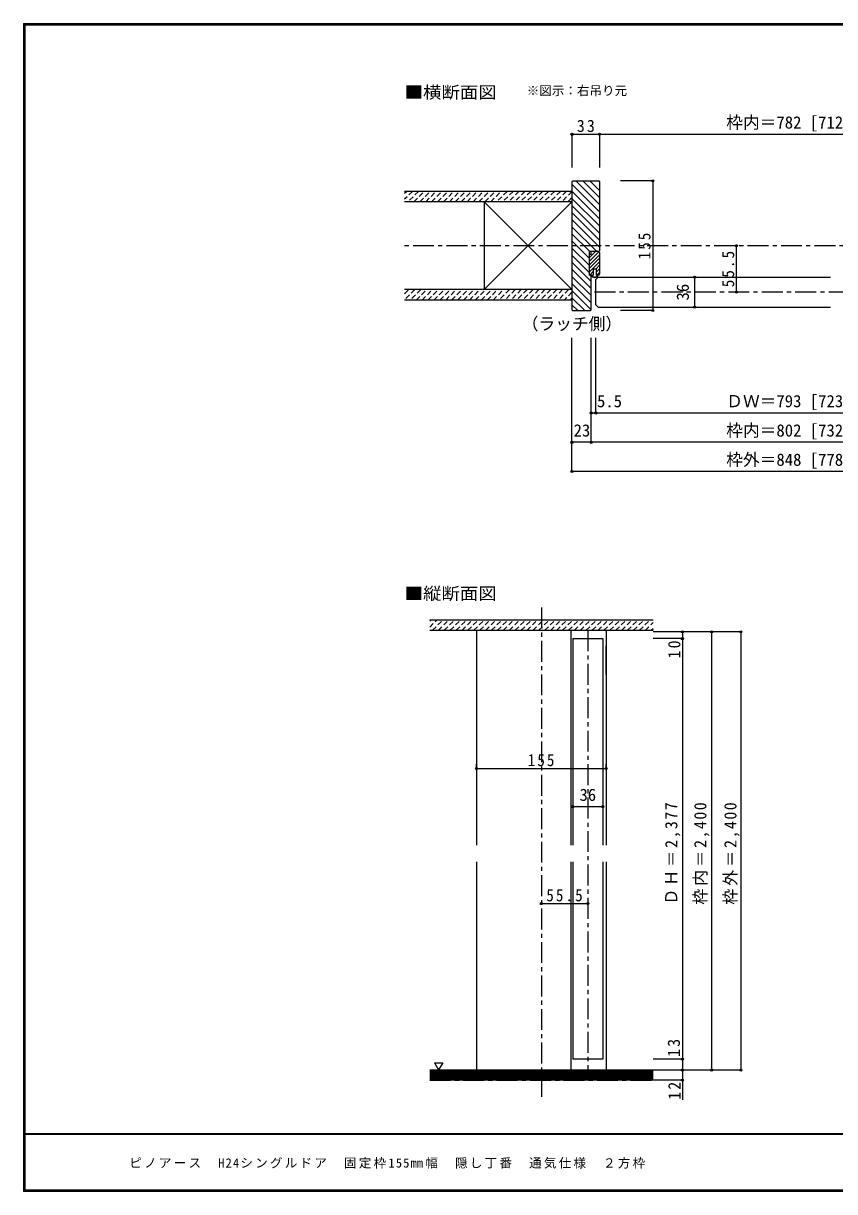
# Model space of a CAD drawing. Units: millimetres at full size, sheet at 1:5. Extents: x -973 to 977, y -718 to 696.
# Drawn here: x -973 to -3, y -701 to 696 of the extents above; entities that cross this region are included whole.
import ezdxf
from ezdxf.enums import TextEntityAlignment as Align

# ---------------------------------------------------------------- set-up
doc = ezdxf.new("R2010")
doc.units = ezdxf.units.MM
doc.header["$LTSCALE"] = 5
doc.header["$PDMODE"] = 32
doc.header["$PDSIZE"] = 2.5
doc.linetypes.add('CHAIN1', pattern=[8, 5, -1, 1, -1])
doc.linetypes.add('DASHED1', pattern=[1.8, 1.2, -0.6])
for name, color, linetype in [('0-0_補助線', 4, 'Continuous'), ('0-1_通り芯', 4, 'CHAIN1'), ('0-3_仕上げ', 7, 'Continuous'), ('0-4_枠', 3, 'Continuous'), ('0-6_扉', 6, 'Continuous'), ('0-A_文字', 3, 'Continuous'), ('0-B_寸法', 7, 'Continuous'), ('0-C_ハッチ', 4, 'DASHED1'), ('F-1_枠', 6, 'Continuous'), ('F-A_文字', 7, 'Continuous')]:
    doc.layers.add(name, color=color, linetype=linetype)
doc.styles.add('ＭＳ ゴシック', font='')
doc.styles.get('ＭＳ ゴシック').set_extended_font_data('MS Gothic')

msp = doc.modelspace()

# ---------------------------------------------------------------- linework, layer by layer
at = {"layer": '0-0_補助線'}
for p, q in [((-317.5, 563.226), (-284.5, 563.226)), ((-317.5, 563.226), (-317.5, 523.665)), ((-284.5, 563.226), (-284.5, 523.665)), ((-284.5, 563.226), (284.5, 563.226)), ((-317.5, 503.609), (-284.5, 470.609)), ((-312.905, 507.5), (-284.5, 479.095)), ((-304.42, 507.5), (-284.5, 487.58)), ((-295.935, 507.5), (-284.5, 496.065)), ((-220.832, 507.5), (-259.417, 507.5)), ((-220.832, 507.5), (-220.832, 352.5)), ((-317.5, 495.124), (-287.777, 465.401)), ((-317.5, 486.639), (-284.5, 453.639)), ((-317.5, 478.154), (-284.5, 445.154)), ((-317.5, 469.668), (-284.5, 436.668)), ((-317.5, 461.183), (-284.5, 428.183)), ((-287.6, 465.224), (-284.5, 462.124)), ((-317.5, 452.698), (-287.802, 423)), ((-317.5, 444.213), (-296.287, 423)), ((-317.5, 435.727), (-296.5, 414.727)), ((-317.5, 427.242), (-296.5, 406.242)), ((-289.278, 423), (-296.5, 415.778)), ((-285.113, 422.922), (-296.5, 411.535)), ((-284.5, 419.292), (-296.5, 407.292)), ((-317.5, 418.757), (-296.5, 397.757)), ((-317.5, 410.271), (-294.5, 387.271)), ((-284.5, 415.05), (-296.5, 403.05)), ((-284.5, 410.807), (-296.5, 398.807)), ((-284.5, 406.565), (-289.065, 402)), ((-317.5, 401.786), (-294.5, 378.786)), ((-317.5, 393.301), (-294.5, 370.301)), ((-292, 399.065), (-296.065, 395)), ((-286, 392.5), (-289, 389.5)), ((-284.5, 402.322), (-288.6, 398.222)), ((-284.5, 398.079), (-287.579, 395)), ((-317.5, 384.816), (-294.5, 361.816)), ((-317.5, 376.33), (-294.585, 353.415)), ((-317.5, 367.845), (-302.155, 352.5)), ((-317.5, 359.36), (-310.64, 352.5)), ((-220.832, 352.5), (-259.417, 352.5)), ((-431.5, -194.92), (-431.5, -189.709)), ((-431.5, -194.92), (-276.5, -194.92)), ((-276.5, -194.92), (-276.5, -189.709))]:
    msp.add_line(p, q, dxfattribs=at)
at = {"layer": '0-0_補助線', "color": 3}
for p, q in [((-317.5, 506.5), (-317.5, 353.5)), ((-284.5, 506.5), (-284.5, 424)), ((-296.5, 395), (-296.5, 423)), ((-285.5, 423), (-296.5, 423)), ((-296.5, 420), (-294.5, 420)), ((-294.5, 420), (-294.5, 423)), ((-284.5, 422), (-284.5, 396)), ((-284.5, 422), (-284.5, 396)), ((-296.5, 395), (-292, 395)), ((-294.521, 395), (-294.521, 395.004)), ((-294.5, 353.5), (-294.5, 395)), ((-292, 402), (-292, 395)), ((-288.6, 402), (-292, 402)), ((-288.6, 402), (-288.6, 395)), ((-285.5, 395), (-288.6, 395)), ((-286.05, 395), (-286.05, 395.004)), ((-294.5, 353.5), (-295.5, 352.5))]:
    msp.add_line(p, q, dxfattribs=at)
at = {"layer": '0-0_補助線', "color": 6}
for p, q in [((-286, 392.5), (-289, 389.5)), ((-289, 359.5), (-289, 389.5)), ((-289, 359.5), (-286, 356.5))]:
    msp.add_line(p, q, dxfattribs=at)
at = {"layer": '0-0_補助線', "color": 3}
for points in [[(-317.5, 506.5), (-316.5, 507.5), (-285.5, 507.5), (-284.5, 506.5)], [(-317.5, 353.5), (-316.5, 352.5), (-295.5, 352.5)]]:
    msp.add_lwpolyline(points, dxfattribs=at)
for centre, start, end in [((-285.5, 424), 270, 0), ((-285.5, 422), 0, 90), ((-285.5, 396), 270, 0)]:
    msp.add_arc(centre, 1, start, end, dxfattribs=at)
at = {"layer": '0-0_補助線'}
for radius, start, end in [(4.487, 199.27144, 340.72855), (3.887, 202.39487, 337.60513)]:
    msp.add_arc((-290.236, 396.485), radius, start, end, dxfattribs=at)
at = {"layer": '0-0_補助線', "color": 7}
for radius, start, end in [(4.487, 199.27144, 340.72855), (3.887, 202.39487, 337.60513)]:
    msp.add_arc((-290.236, 396.485), radius, start, end, dxfattribs=at)
for p in [(-317.5, 563.226), (-284.5, 563.226), (-220.832, 507.5), (-220.832, 352.5), (-431.5, -194.92), (-276.5, -194.92)]:
    msp.add_point(p, dxfattribs=at)
at = {"layer": '0-1_通り芯'}
for p, q in [((517.5, 430), (-517.5, 430)), ((-354, -2.5), (-354, -587.5)), ((-298.5, -29.756), (-298.5, -555.5)), ((-487.5, -567.5), (-220.5, -567.5))]:
    msp.add_line(p, q, dxfattribs=at)
at = {"layer": '0-3_仕上げ', "color": 2}
for p, q in [((-317.5, 495), (-517.5, 495)), ((-317.5, 482.5), (-517.5, 482.5)), ((-317.5, 377.5), (-517.5, 377.5)), ((-317.5, 365), (-517.5, 365)), ((-487.5, -17.256), (-220.5, -17.256)), ((-220.5, -555.5), (-487.5, -555.5)), ((-220.5, -567.5), (-487.5, -567.5))]:
    msp.add_line(p, q, dxfattribs=at)
at = {"layer": '0-3_仕上げ', "color": 3}
msp.add_line((-422.5, 482.5), (-422.5, 377.5), dxfattribs=at)
at = {"layer": '0-3_仕上げ'}
for p, q in [((-317.5, 377.5), (-422.5, 482.5)), ((-422.5, 377.5), (-317.5, 482.5)), ((-487.5, -29.756), (-220.5, -29.756)), ((-220.5, -557), (-487.5, -557)), ((-220.5, -558.5), (-487.5, -558.5)), ((-220.5, -560), (-487.5, -560)), ((-220.5, -561.5), (-487.5, -561.5)), ((-220.5, -563), (-487.5, -563)), ((-220.5, -564.5), (-487.5, -564.5)), ((-220.5, -566), (-487.5, -566))]:
    msp.add_line(p, q, dxfattribs=at)
at = {"layer": '0-4_枠', "color": 4}
for p, q in [((-431.5, -29.756), (-431.5, -286.506)), ((-319, -29.756), (-319, -286.506)), ((-276.5, -29.756), (-276.5, -286.506)), ((-431.5, -306.506), (-431.5, -555.5)), ((-319, -306.506), (-319, -555.5)), ((-276.5, -306.506), (-276.5, -555.5))]:
    msp.add_line(p, q, dxfattribs=at)
at = {"layer": '0-6_扉'}
for p, q in [((-286, 392.5), (-8.5, 392.5)), ((-286, 356.5), (-8.5, 356.5)), ((-316.5, -39.756), (-316.5, -286.506)), ((-316.5, -306.506), (-316.5, -542.5)), ((-280.5, -306.506), (-280.5, -542.5)), ((-280.5, -542.5), (-316.5, -542.5))]:
    msp.add_line(p, q, dxfattribs=at)
msp.add_lwpolyline([(-316.5, -39.756), (-280.5, -39.756), (-280.5, -286.506)], dxfattribs=at)
at = {"layer": '0-A_文字', "color": 7}
msp.add_line((-481.935, -546.686), (-476.935, -555.347), dxfattribs=at)
msp.add_lwpolyline([(-481.935, -546.686), (-471.935, -546.686), (-476.935, -555.347)], dxfattribs=at)
at = {"layer": '0-B_寸法', "color": 4}
for p, q in [((-120.832, 374.5), (-120.832, 430)), ((-170.832, 392.5), (-170.832, 356.5)), ((-317.5, 160), (-317.5, 320)), ((-294.5, 195), (-294.5, 320)), ((-289, 230), (-289, 320)), ((294.5, 230), (-293.5, 230)), ((317.5, 195), (-317.5, 195)), ((317.5, 160), (-317.5, 160)), ((-115.5, -31.556), (-220.5, -31.556)), ((-185.5, -39.756), (-220.5, -39.756)), ((-185.5, -31.556), (-185.5, -591.002)), ((-150.5, -31.556), (-150.5, -555.5)), ((-115.5, -31.556), (-115.5, -555.5)), ((-276.5, -82.978), (-276.5, -48.456)), ((-280.5, -240.638), (-316.5, -240.638)), ((-354, -356.506), (-298.5, -356.506)), ((-185.5, -542.5), (-220.5, -542.5)), ((-115.5, -555.5), (-220.5, -555.5)), ((-185.5, -567.5), (-220.5, -567.5))]:
    msp.add_line(p, q, dxfattribs=at)
at = {"layer": '0-B_寸法', "color": 4, "linetype": 'CHAIN1'}
msp.add_line((294.5, 374.5), (-294.5, 374.5), dxfattribs=at)
at = {"layer": '0-B_寸法'}
for p in [(-120.832, 430), (-170.832, 392.5), (-120.832, 374.5), (-170.832, 356.5), (-294.5, 230), (-289, 230), (-317.5, 195), (-294.5, 195), (-317.5, 160), (-185.5, -31.556), (-185.5, -39.756), (-150.5, -31.556), (-115.5, -31.556), (-316.5, -240.638), (-280.5, -240.638), (-354, -356.506), (-298.5, -356.506), (-185.5, -542.5), (-185.5, -555.5), (-150.5, -555.5), (-115.5, -555.5), (-185.5, -567.5)]:
    msp.add_point(p, dxfattribs=at)
at = {"layer": '0-C_ハッチ'}
for p, q in [((-517.5, 492.668), (-515.168, 495)), ((-508.097, 495), (-517.5, 485.597)), ((-501.026, 495), (-513.526, 482.5)), ((-506.455, 482.5), (-493.955, 495)), ((-499.384, 482.5), (-486.884, 495)), ((-492.313, 482.5), (-479.813, 495)), ((-485.242, 482.5), (-472.742, 495)), ((-478.171, 482.5), (-465.671, 495)), ((-471.1, 482.5), (-458.6, 495)), ((-464.029, 482.5), (-451.529, 495)), ((-456.958, 482.5), (-444.458, 495)), ((-449.886, 482.5), (-437.386, 495)), ((-442.815, 482.5), (-430.315, 495)), ((-435.744, 482.5), (-423.244, 495)), ((-428.673, 482.5), (-416.173, 495)), ((-421.602, 482.5), (-409.102, 495)), ((-414.531, 482.5), (-402.031, 495)), ((-394.96, 495), (-407.46, 482.5)), ((-387.889, 495), (-400.389, 482.5)), ((-380.818, 495), (-393.318, 482.5)), ((-373.747, 495), (-386.247, 482.5)), ((-366.676, 495), (-379.176, 482.5)), ((-359.605, 495), (-372.105, 482.5)), ((-352.534, 495), (-365.034, 482.5)), ((-345.463, 495), (-357.963, 482.5)), ((-338.392, 495), (-350.892, 482.5)), ((-331.32, 495), (-343.82, 482.5)), ((-324.249, 495), (-336.749, 482.5)), ((-317.5, 494.678), (-329.678, 482.5)), ((-317.5, 487.607), (-322.607, 482.5)), ((-517.5, 372.46), (-512.46, 377.5)), ((-505.389, 377.5), (-517.5, 365.389)), ((-498.318, 377.5), (-510.818, 365)), ((-503.747, 365), (-491.247, 377.5)), ((-496.676, 365), (-484.176, 377.5)), ((-489.605, 365), (-477.105, 377.5)), ((-482.534, 365), (-470.034, 377.5)), ((-475.463, 365), (-462.963, 377.5)), ((-468.392, 365), (-455.892, 377.5)), ((-461.32, 365), (-448.82, 377.5)), ((-454.249, 365), (-441.749, 377.5)), ((-447.178, 365), (-434.678, 377.5)), ((-440.107, 365), (-427.607, 377.5)), ((-433.036, 365), (-420.536, 377.5)), ((-425.965, 365), (-413.465, 377.5)), ((-418.894, 365), (-406.394, 377.5)), ((-411.823, 365), (-399.323, 377.5)), ((-392.252, 377.5), (-404.752, 365)), ((-385.181, 377.5), (-397.681, 365)), ((-378.11, 377.5), (-390.61, 365)), ((-371.039, 377.5), (-383.539, 365)), ((-363.968, 377.5), (-376.468, 365)), ((-356.897, 377.5), (-369.397, 365)), ((-349.826, 377.5), (-362.326, 365)), ((-342.754, 377.5), (-355.254, 365)), ((-335.683, 377.5), (-348.183, 365)), ((-328.612, 377.5), (-341.112, 365)), ((-321.541, 377.5), (-334.041, 365)), ((-317.5, 374.47), (-326.97, 365)), ((-317.5, 367.399), (-319.899, 365)), ((-487.5, -25.951), (-478.805, -17.256)), ((-487.5, -18.88), (-485.876, -17.256)), ((-484.234, -29.756), (-471.734, -17.256)), ((-477.163, -29.756), (-464.663, -17.256)), ((-470.091, -29.756), (-457.591, -17.256)), ((-463.02, -29.756), (-450.52, -17.256)), ((-455.949, -29.756), (-443.449, -17.256)), ((-448.878, -29.756), (-436.378, -17.256)), ((-441.807, -29.756), (-429.307, -17.256)), ((-434.736, -29.756), (-422.236, -17.256)), ((-427.665, -29.756), (-415.165, -17.256)), ((-420.594, -29.756), (-408.094, -17.256)), ((-413.523, -29.756), (-401.023, -17.256)), ((-406.452, -29.756), (-393.952, -17.256)), ((-399.381, -29.756), (-386.881, -17.256)), ((-392.31, -29.756), (-379.81, -17.256)), ((-385.239, -29.756), (-372.739, -17.256)), ((-378.168, -29.756), (-365.668, -17.256)), ((-371.097, -29.756), (-358.597, -17.256)), ((-364.025, -29.756), (-351.525, -17.256)), ((-356.954, -29.756), (-344.454, -17.256)), ((-349.883, -29.756), (-337.383, -17.256)), ((-342.812, -29.756), (-330.312, -17.256)), ((-335.741, -29.756), (-323.241, -17.256)), ((-328.67, -29.756), (-316.17, -17.256)), ((-321.599, -29.756), (-309.099, -17.256)), ((-314.528, -29.756), (-302.028, -17.256)), ((-307.457, -29.756), (-294.957, -17.256)), ((-300.386, -29.756), (-287.886, -17.256)), ((-293.315, -29.756), (-280.815, -17.256)), ((-286.244, -29.756), (-273.744, -17.256)), ((-279.173, -29.756), (-266.673, -17.256)), ((-272.102, -29.756), (-259.602, -17.256)), ((-265.031, -29.756), (-252.531, -17.256)), ((-257.959, -29.756), (-245.459, -17.256)), ((-250.888, -29.756), (-238.388, -17.256)), ((-243.817, -29.756), (-231.317, -17.256)), ((-236.746, -29.756), (-224.246, -17.256)), ((-229.675, -29.756), (-220.5, -20.581)), ((-222.604, -29.756), (-220.5, -27.652))]:
    msp.add_line(p, q, dxfattribs=at)
at = {"layer": 'F-1_枠'}
for p, q in [((-973.347, 695.833), (-973.347, -700.833)), ((-973.347, 695.833), (976.653, 695.833)), ((-973.347, 695), (976.653, 695)), ((-973.347, 694.167), (976.653, 694.167)), ((-972.514, 695.833), (-972.514, -700.833)), ((-971.68, 695.833), (-971.68, -700.833)), ((976.653, -631.667), (-973.347, -631.667)), ((976.653, -632.5), (-973.347, -632.5)), ((976.653, -699.167), (-973.347, -699.167)), ((976.653, -700), (-973.347, -700)), ((976.653, -700.833), (-973.347, -700.833))]:
    msp.add_line(p, q, dxfattribs=at)

# ---------------------------------------------------------------- texts
at = {"layer": '0-0_補助線', "color": 7, "char_height": 14.66, "attachment_point": 7, "style": 'ＭＳ ゴシック'}
for s, insert in [('\\T1.27;\\W0.95;33', (-311.625, 565.726)), ('\\T1.27;\\W0.9;155', (-370.25, -192.42))]:
    msp.add_mtext(s, dxfattribs=dict(at, insert=insert))
at = {"layer": '0-0_補助線', "color": 7, "insert": (-223.332, 413.75), "char_height": 14.66, "attachment_point": 7, "rotation": 90, "style": 'ＭＳ ゴシック'}
msp.add_mtext('\\T1.27;\\W0.9;155', dxfattribs=at)
at = {"layer": '0-A_文字', "color": 7, "style": 'ＭＳ ゴシック', "width": 1.1}
for s, p in [('■横断面図', (-517.5, 601.667)), ('■縦断面図', (-517.5, 2.5))]:
    msp.add_text(s, height=14.66, dxfattribs=at).set_placement(p, align=Align.BOTTOM_LEFT)
at = {"layer": '0-A_文字', "color": 7, "style": 'ＭＳ ゴシック'}
for s, height, p in [('※図示：右吊り元', 11, (-371.543, 606.667)), ('（ラッチ側）', 14.66, (-377.5, 325))]:
    msp.add_text(s, height=height, dxfattribs=at).set_placement(p, align=Align.BOTTOM_LEFT)
at = {"layer": '0-B_寸法', "style": 'ＭＳ ゴシック'}
for s, p in [('枠内＝782 [712]（692）<669>【588】', (-133.013, 565.726)), ('ＤＷ＝793 [723]（703）<680>【599】', (-133.013, 232.5)), ('5.5', (-287.514, 232.5)), ('23', (-315.5, 197.5)), ('枠内＝802 [732]（712）<689>【608】', (-133.013, 197.5)), ('枠外＝848 [778]（758）<735>【654】', (-133.013, 162.5)), ('36', (-308.5, -238.138))]:
    msp.add_text(s, height=14.66, dxfattribs=at).set_placement(p, align=Align.BOTTOM_LEFT)
msp.add_text('36', height=14.66, rotation=90, dxfattribs=at).set_placement((-173.332, 364.5), align=Align.BOTTOM_LEFT)
at = {"layer": '0-B_寸法', "char_height": 14.66, "attachment_point": 7, "rotation": 90, "style": 'ＭＳ ゴシック'}
for s, insert in [('\\T1.28;\\W0.9;55.5', (-123.332, 380.375)), ('\\T1.27;\\W0.95;10', (-187.663, -63.436)), ('\\T1.19;\\W0.95;ＤＨ＝2,377', (-187.68, -357.756)), ('\\T1.19;\\W0.95;枠内＝2,400', (-153, -357.756)), ('\\T1.19;\\W0.95;枠外＝2,400', (-116.986, -357.756)), ('\\T1.27;\\W0.95;13', (-188.209, -539.741)), ('\\T1.27;\\W0.95;12', (-187.696, -590.988))]:
    msp.add_mtext(s, dxfattribs=dict(at, insert=insert))
at = {"layer": '0-B_寸法', "insert": (-348.125, -354.006), "char_height": 14.66, "attachment_point": 7, "style": 'ＭＳ ゴシック'}
msp.add_mtext('\\T1.28;\\W0.9;55.5', dxfattribs=at)
at = {"layer": 'F-A_文字', "insert": (-846.68, -673.333), "char_height": 11, "attachment_point": 7, "style": 'ＭＳ ゴシック'}
msp.add_mtext('\\T1.18;ピノアース\u3000H24シングルドア\u3000固定枠155㎜幅\u3000隠し丁番\u3000通気仕様\u3000２方枠', dxfattribs=at)

doc.saveas('drawing.dxf')
